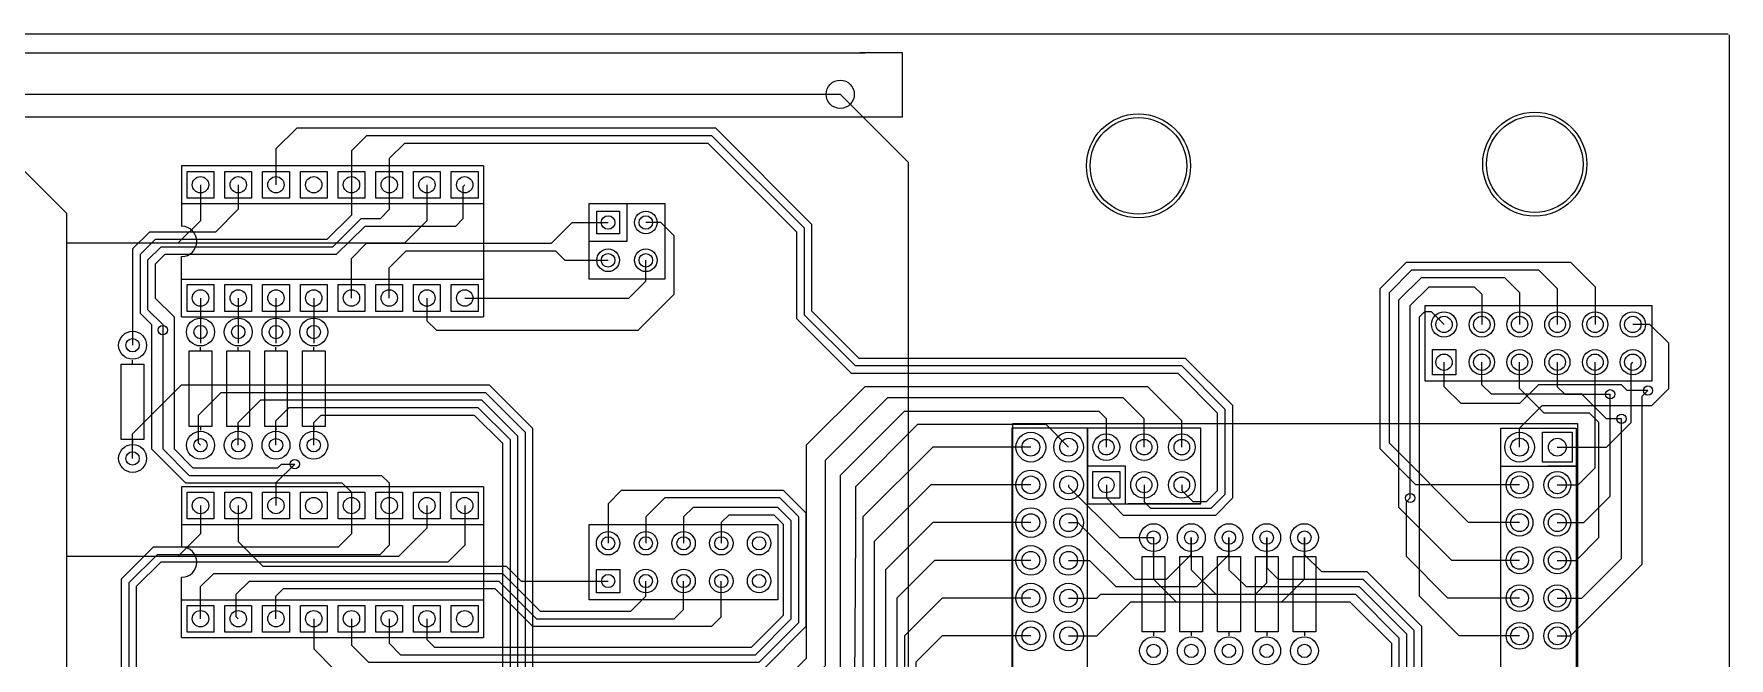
# Model space of a CAD drawing. Header units: millimetres. Extents: x 7 to 471, y -359 to -66.
# Drawn here: x 357.1 to 471.2, y -107.9 to -65.9 of the extents above; entities that cross this region are included whole.
import ezdxf

# ---------------------------------------------------------------- set-up
doc = ezdxf.new("R2010")
doc.units = ezdxf.units.MM

msp = doc.modelspace()

# ---------------------------------------------------------------- linework, layer by layer
for points in [[(7.11, -65.91), (471.11, -65.91)], [(471.17, -65.97), (471.17, -111.38), (471.17, -172.47), (471.17, -238.89), (471.17, -300.48)], [(238.88, -67.18), (413, -67.18)], [(354.97, -73.24), (354.97, -73.02), (356.49, -71.5), (415.54, -71.5), (415.54, -67.18), (412.68, -67.18)], [(154.18, -94.23), (154.18, -90.42), (157.73, -86.87), (166.37, -86.87), (171.07, -82.17), (171.07, -76.71), (171.32, -76.71), (177.93, -70.1), (351.41, -70.1), (359.28, -77.98), (359.28, -175.45)], [(163.2, -87), (166.12, -87), (170.81, -82.3), (170.81, -77.34), (178.18, -69.98), (411.35, -69.98)], [(411.35, -69.98), (415.93, -74.55), (415.93, -91.69), (415.93, -139.06), (421.39, -144.53), (448.69, -144.53)], [(429.26, -96.27), (429.26, -97.15), (430.4, -98.3), (436.63, -98.3), (437.77, -97.15), (437.77, -90.93), (434.59, -87.76), (412.62, -87.76), (409.45, -84.58), (409.45, -78.74), (402.97, -72.26), (374.78, -72.26), (373.38, -73.66), (373.38, -76.07)], [(431.8, -96.27), (431.8, -97.41), (432.23, -97.84), (436.32, -97.84), (437.26, -96.9), (437.26, -91.19), (434.34, -88.26), (412.37, -88.26), (408.94, -84.84), (408.94, -78.99), (402.72, -72.77), (379.48, -72.77), (378.46, -73.79), (378.46, -76.07)], [(434.34, -96.27), (434.34, -96.65), (435.08, -97.39), (436.01, -97.39), (436.75, -96.65), (436.75, -91.44), (434.09, -88.77), (412.11, -88.77), (408.43, -85.09), (408.43, -79.25), (402.46, -73.28), (382.02, -73.28), (381, -74.29), (381, -76.07)], [(387.35, -74.8), (367.03, -74.8)], [(367.03, -74.8), (367.03, -77.34)], [(387.35, -74.8), (387.35, -77.34)], [(368.3, -76.07), (368.3, -78.49), (366.78, -80.01), (359.28, -80.01)], [(370.84, -76.07), (370.84, -77.72), (369.32, -79.25), (364.87, -79.25), (363.73, -80.39), (363.73, -86.87)], [(378.46, -76.07), (378.46, -78.11), (376.81, -79.76), (365.25, -79.76), (364.24, -80.77), (364.24, -84.71), (365, -85.47), (365, -93.85), (367.28, -96.14), (377.82, -96.14), (378.46, -96.77), (378.46, -97.66)], [(381, -76.07), (381, -77.74), (380.38, -78.36), (379.09, -78.36), (377.19, -80.26), (365.63, -80.26), (364.74, -81.15), (364.74, -84.46), (365.76, -85.47), (365.76, -85.85)], [(383.54, -76.07), (383.54, -78.49), (382.02, -80.01), (366.78, -80.01)], [(386.08, -76.07), (385.95, -76.2), (385.95, -78.36), (385.45, -78.87), (379.35, -78.87), (377.44, -80.77), (374.78, -80.77)], [(367.03, -77.34), (387.35, -77.34)], [(367.03, -77.34), (367.03, -78.87)], [(387.35, -77.34), (387.35, -82.42)], [(397, -77.34), (397, -79.88), (394.46, -79.88)], [(378.46, -83.69), (378.46, -81.03), (379.48, -80.01), (391.92, -80.01), (393.32, -78.61), (395.73, -78.61)], [(383.54, -83.69), (383.54, -85.22), (384.18, -85.85), (397.76, -85.85), (400.18, -83.44), (400.18, -79.5), (399.29, -78.61), (398.27, -78.61)], [(374.78, -80.77), (365.89, -80.77), (365.25, -81.41), (365.25, -83.69), (366.52, -84.96), (366.52, -93.85), (367.79, -95.12), (373.51, -95.12), (373.76, -94.87), (374.65, -94.87)], [(367.03, -82.42), (367.03, -80.9)], [(381, -83.69), (381, -81.66), (382.14, -80.52), (392.18, -80.52), (392.81, -81.15), (395.73, -81.15)], [(386.08, -83.69), (397.13, -83.69), (398.27, -82.55), (398.27, -81.15)], [(457.07, -96.27), (450.09, -96.27), (447.68, -93.85), (447.68, -83.06), (449.45, -81.28), (460.5, -81.28), (462.15, -82.93), (462.15, -85.47)], [(457.07, -98.81), (453.64, -98.81), (448.31, -93.47), (448.31, -83.31), (449.83, -81.79), (458.34, -81.79), (459.61, -83.06), (459.61, -85.47)], [(367.03, -84.96), (367.03, -82.42)], [(367.03, -82.42), (387.35, -82.42)], [(387.35, -82.42), (387.35, -84.96)], [(457.07, -101.35), (452.5, -101.35), (448.95, -97.79), (448.95, -83.82), (450.47, -82.3), (456.06, -82.3), (457.07, -83.31), (457.07, -85.47)], [(449.71, -97.15), (449.71, -84.2), (450.98, -82.93), (454.02, -82.93), (454.53, -83.44), (454.53, -85.47)], [(368.3, -83.69), (368.3, -86.74)], [(370.84, -83.69), (370.84, -86.74)], [(373.38, -83.69), (373.38, -86.74)], [(375.92, -83.69), (375.92, -86.74)], [(367.03, -84.96), (387.35, -84.96)], [(457.07, -106.43), (453.01, -106.43), (450.34, -103.76), (450.34, -84.96), (450.72, -84.58)], [(450.71, -84.59), (451.11, -84.59), (451.99, -85.47)], [(457.07, -93.73), (457.07, -92.46), (458.6, -90.93), (465.96, -90.93), (467.11, -89.79), (467.11, -86.74), (465.84, -85.47), (464.69, -85.47)], [(365.76, -85.85), (365.76, -93.85), (367.54, -95.63), (380.49, -95.63), (381, -96.14), (381, -97.66)], [(367.54, -87.25), (368.3, -87.25)], [(367.54, -92.33), (367.54, -87.25)], [(368.3, -87.25), (368.3, -87)], [(368.3, -87.25), (369.06, -87.25)], [(369.06, -87.25), (369.06, -92.33)], [(370.08, -87.25), (370.84, -87.25)], [(370.08, -92.33), (370.08, -87.25)], [(370.84, -87.25), (370.84, -87)], [(370.84, -87.25), (371.6, -87.25)], [(371.6, -87.25), (371.6, -92.33)], [(372.62, -87.25), (373.38, -87.25)], [(372.62, -92.33), (372.62, -87.25)], [(373.38, -87.25), (373.38, -87)], [(373.38, -87.25), (374.14, -87.25)], [(374.14, -87.25), (374.14, -92.33)], [(375.16, -87.25), (375.92, -87.25)], [(375.16, -92.33), (375.16, -87.25)], [(375.92, -87.25), (375.92, -87)], [(375.92, -87.25), (376.68, -87.25)], [(376.68, -87.25), (376.68, -92.33)], [(362.97, -88.14), (363.73, -88.14)], [(362.97, -93.22), (362.97, -88.14)], [(363.73, -88.14), (363.73, -87.88)], [(363.73, -88.14), (364.49, -88.14)], [(364.49, -88.14), (364.49, -93.22)], [(465.71, -89.92), (464.31, -89.92), (463.93, -89.53), (458.34, -89.53), (457.07, -90.8), (453.14, -90.8), (451.99, -89.66), (451.99, -88.01)], [(463.93, -91.82), (462.92, -91.82), (461.26, -90.17), (455.17, -90.17), (454.53, -89.53), (454.53, -88.01)], [(459.61, -101.35), (460.88, -101.35), (462.41, -99.82), (462.41, -92.08), (461.77, -91.44), (458.72, -91.44), (457.07, -89.79), (457.07, -88.01)], [(459.61, -88.01), (459.61, -89.66), (460.12, -90.17), (463.17, -90.17)], [(459.61, -96.27), (461.01, -96.27), (462.15, -95.12), (462.15, -88.01)], [(459.61, -93.73), (462.92, -93.73), (464.57, -92.08), (464.57, -88.14), (464.69, -88.01)], [(363.73, -94.49), (363.73, -92.84), (367.03, -89.53), (387.73, -89.53), (390.65, -92.46), (390.65, -95.5)], [(368.3, -93.6), (368.17, -93.47), (368.17, -91.57), (369.7, -90.04), (376.05, -90.04)], [(376.05, -90.04), (387.48, -90.04), (390.14, -92.71), (390.14, -197.23), (393.45, -200.53), (398.27, -200.53)], [(434.34, -93.73), (434.34, -91.95), (432.05, -89.66), (413, -89.66), (409.07, -93.6), (409.07, -107.95), (406.27, -110.74), (401.25, -110.74)], [(459.61, -106.43), (460.5, -106.43), (465.33, -101.6), (465.33, -90.3), (465.71, -89.92)], [(370.84, -93.6), (370.84, -92.08), (372.36, -90.55), (387.22, -90.55), (389.64, -92.96), (389.64, -98.04)], [(373.38, -93.6), (373.38, -91.95), (374.27, -91.06), (386.97, -91.06), (389.13, -93.22), (389.13, -98.17)], [(431.8, -93.73), (431.8, -91.82), (430.4, -90.42), (414.53, -90.42), (410.34, -94.62), (410.34, -108.46), (406.91, -111.89), (401.19, -111.89)], [(459.61, -98.81), (461.39, -98.81), (463.17, -97.03), (463.17, -90.17)], [(368.3, -92.33), (367.54, -92.33)], [(368.3, -92.33), (368.3, -92.58)], [(369.06, -92.33), (368.3, -92.33)], [(370.84, -92.33), (370.08, -92.33)], [(370.84, -92.33), (370.84, -92.58)], [(371.6, -92.33), (370.84, -92.33)], [(373.38, -92.33), (372.62, -92.33)], [(373.38, -92.33), (373.38, -92.58)], [(374.14, -92.33), (373.38, -92.33)], [(375.92, -92.33), (375.16, -92.33)], [(375.92, -93.6), (375.92, -92.08), (376.43, -91.57), (386.72, -91.57), (388.62, -93.47), (388.62, -101.35)], [(375.92, -92.33), (375.92, -92.58)], [(376.68, -92.33), (375.92, -92.33)], [(429.26, -93.73), (429.26, -91.82), (428.77, -91.33), (415.65, -91.33), (411.35, -95.63), (411.35, -108.84), (407.16, -113.03), (401.22, -113.03)], [(426.72, -93.73), (425.2, -92.2), (416.56, -92.2), (412.37, -96.39), (412.37, -99.7)], [(422.96, -146.13), (422.96, -92.13)], [(422.96, -92.13), (460.96, -92.13)], [(459.61, -103.89), (461.26, -103.89), (463.93, -101.22), (463.93, -91.82)], [(460.96, -92.13), (460.96, -146.13)], [(363.73, -93.22), (362.97, -93.22)], [(363.73, -93.22), (363.73, -93.47)], [(364.49, -93.22), (363.73, -93.22)], [(435.61, -97.54), (435.61, -92.46), (427.99, -92.46), (427.99, -97.54), (435.61, -97.54), (430.74, -97.54)], [(455.8, -95), (455.8, -92.46), (460.88, -92.46), (460.88, -95), (458.98, -95)], [(424.18, -93.73), (417.58, -93.73), (412.88, -98.42), (412.88, -166.75)], [(374.65, -94.87), (373.38, -96.14), (373.38, -97.66)], [(390.65, -95.5), (390.65, -196.98), (392.43, -198.76), (398.14, -198.76)], [(427.99, -94.99), (430.53, -94.99), (430.53, -97.54)], [(455.8, -95), (458.98, -95)], [(387.35, -96.39), (367.03, -96.39)], [(367.03, -96.39), (367.03, -98.93)], [(375.92, -105.28), (375.92, -107.31), (377.32, -108.71), (406.15, -108.71), (409.07, -105.79), (409.07, -98.17), (407.54, -96.65), (396.62, -96.65), (395.73, -97.54), (395.73, -100.2)], [(387.35, -96.39), (387.35, -98.93)], [(424.18, -96.27), (417.45, -96.27), (413.64, -100.08), (413.64, -166.88)], [(426.72, -96.27), (426.72, -96.39), (430.15, -99.82), (432.44, -99.82)], [(368.3, -97.66), (368.3, -99.57), (366.78, -101.09), (359.28, -101.09)], [(378.46, -97.66), (378.46, -99.57), (377.57, -100.46), (365.12, -100.46), (362.97, -102.62), (362.97, -114.74)], [(381, -97.66), (381, -100.33), (380.36, -100.97), (365.38, -100.97), (363.47, -102.87), (363.47, -114.43), (364.87, -115.82), (379.35, -115.82), (381, -117.48), (381, -119.25)], [(386.08, -97.66), (386.08, -100.33), (384.94, -101.47), (365.63, -101.47), (363.98, -103.12), (363.98, -114.17), (364.74, -114.93), (373.38, -114.93)], [(383.54, -97.66), (383.54, -99.19), (381.63, -101.09), (365.84, -101.09)], [(370.84, -97.66), (370.84, -100.08), (372.49, -101.73), (388.87, -101.73), (389.89, -102.74), (395.73, -102.74)], [(378.46, -105.28), (378.46, -107.06), (379.6, -108.2), (405.89, -108.2), (408.56, -105.54), (408.56, -98.42), (407.29, -97.15), (399.54, -97.15), (398.27, -98.42), (398.27, -100.2)], [(389.64, -97.91), (389.64, -197.48), (393.83, -201.68), (396.49, -201.68)], [(408.05, -105.28), (408.05, -98.68), (407.16, -97.79), (401.45, -97.79), (400.81, -98.42), (400.81, -100.2)], [(457.07, -103.89), (452.25, -103.89), (449.45, -101.09), (449.45, -97.41), (449.71, -97.15)], [(367.03, -98.93), (387.35, -98.93)], [(367.03, -98.93), (367.03, -100.46)], [(383.54, -105.28), (383.54, -106.68), (384.05, -107.19), (405.38, -107.19), (407.54, -105.03), (407.54, -98.93), (406.91, -98.3), (403.86, -98.3), (403.35, -98.81), (403.35, -100.2)], [(387.35, -98.93), (387.35, -104.01)], [(389.13, -98.17), (389.13, -197.61), (394.21, -202.69), (395.48, -202.69)], [(389.13, -98.17), (389.13, -197.61), (390.91, -199.39)], [(424.18, -98.81), (417.58, -98.81), (414.4, -101.98), (414.4, -166.62)], [(426.72, -98.81), (427.35, -98.81), (431.17, -102.62), (433.32, -102.62), (434.98, -100.96), (434.98, -99.82)], [(412.37, -99.55), (412.32, -109.53), (411.61, -110.24), (411.61, -151.13), (410.72, -152.02), (410.72, -170.94), (420.75, -180.98), (436.25, -180.98), (437.9, -179.32), (437.9, -175.51)], [(426.72, -101.35), (428.12, -101.35), (429.89, -103.12), (435.36, -103.12), (437.51, -100.97), (437.51, -99.82)], [(426.72, -103.89), (428.62, -103.89), (428.88, -103.63), (439.29, -103.63), (440.05, -102.87), (440.05, -99.82)], [(426.72, -106.43), (428.62, -106.43), (430.91, -104.14), (441.07, -104.14), (442.59, -102.62), (442.59, -99.82)], [(432.44, -99.82), (432.44, -102.62), (433.96, -104.14), (445.64, -104.14), (448.44, -106.93), (448.44, -155.7), (445.9, -158.24), (445.9, -211.33), (458.85, -224.28), (458.85, -236.6), (461.26, -239.01), (464.69, -239.01)], [(434.98, -99.82), (434.98, -101.98), (436.63, -103.63), (446.02, -103.63), (448.95, -106.56), (448.95, -155.96), (446.41, -158.5), (446.41, -211.07), (459.49, -224.15), (459.49, -234.57), (461.39, -236.47), (464.69, -236.47)], [(437.51, -99.82), (437.51, -101.98), (438.66, -103.12), (446.28, -103.12), (449.45, -106.3), (449.45, -156.21), (446.91, -158.75), (446.91, -210.82), (459.99, -223.9), (459.99, -232.41), (461.52, -233.93), (464.69, -233.93)], [(440.05, -99.82), (440.05, -101.85), (440.82, -102.62), (446.53, -102.62), (449.96, -106.04), (449.96, -156.46), (447.42, -159), (447.42, -210.57), (460.5, -223.65), (460.5, -229.87), (462.03, -231.39), (464.69, -231.39)], [(442.59, -99.82), (442.59, -100.97), (443.74, -102.11), (446.79, -102.11), (450.47, -105.79), (450.47, -156.72), (447.93, -159.26), (447.93, -210.31), (461.39, -223.77), (461.39, -228.98)], [(388.62, -101.16), (388.62, -197.87), (394.72, -203.96), (397.13, -203.96)], [(424.18, -101.35), (417.7, -101.35), (415.16, -103.89), (415.16, -166.62)], [(431.67, -101.09), (432.44, -101.09)], [(431.67, -106.17), (431.67, -101.09)], [(432.44, -101.09), (432.44, -100.84)], [(432.44, -101.09), (433.2, -101.09)], [(433.2, -101.09), (433.2, -106.17)], [(434.21, -101.09), (434.98, -101.09)], [(434.21, -106.17), (434.21, -101.09)], [(434.98, -101.09), (434.98, -100.84)], [(434.98, -101.09), (435.74, -101.09)], [(435.74, -101.09), (435.74, -106.17)], [(436.75, -101.09), (437.51, -101.09)], [(436.75, -106.17), (436.75, -101.09)], [(437.51, -101.09), (437.51, -100.84)], [(437.51, -101.09), (438.28, -101.09)], [(438.28, -101.09), (438.28, -106.17)], [(439.29, -101.09), (440.05, -101.09)], [(439.29, -106.17), (439.29, -101.09)], [(440.05, -101.09), (440.05, -100.84)], [(440.05, -101.09), (440.82, -101.09)], [(440.82, -101.09), (440.82, -106.17)], [(441.83, -101.09), (442.59, -101.09)], [(441.83, -106.17), (441.83, -101.09)], [(442.59, -101.09), (442.59, -100.84)], [(442.59, -101.09), (443.36, -101.09)], [(443.36, -101.09), (443.36, -106.17)], [(367.03, -104.01), (367.03, -102.49)], [(368.3, -105.28), (368.3, -103.12), (369.19, -102.24), (388.62, -102.24), (391.16, -104.77), (397.26, -104.77), (398.27, -103.76), (398.27, -102.74)], [(370.84, -105.28), (370.71, -105.16), (370.71, -103.63), (371.6, -102.74), (388.37, -102.74), (390.91, -105.28), (400.18, -105.28), (400.81, -104.65), (400.81, -102.74)], [(373.38, -105.28), (373.38, -103.76), (373.89, -103.25), (388.11, -103.25), (390.65, -105.79), (402.72, -105.79), (403.35, -105.16), (403.35, -102.74)], [(367.03, -106.55), (367.03, -104.01)], [(367.03, -104.01), (387.35, -104.01)], [(387.35, -104.01), (387.35, -106.55)], [(424.18, -103.89), (418.21, -103.89), (415.67, -106.43), (415.67, -166.62)], [(381, -105.28), (381, -106.93), (381.76, -107.7), (405.64, -107.7), (408.05, -105.28)], [(367.03, -106.55), (387.35, -106.55)], [(424.18, -106.43), (418.21, -106.43), (416.43, -108.2), (416.43, -167)], [(432.44, -106.17), (431.67, -106.17)], [(432.44, -106.17), (432.44, -106.43)], [(433.2, -106.17), (432.44, -106.17)], [(434.98, -106.17), (434.21, -106.17)], [(434.98, -106.17), (434.98, -106.43)], [(435.74, -106.17), (434.98, -106.17)], [(437.51, -106.17), (436.75, -106.17)], [(437.51, -106.17), (437.51, -106.43)], [(438.28, -106.17), (437.51, -106.17)], [(440.05, -106.17), (439.29, -106.17)], [(440.05, -106.17), (440.05, -106.43)], [(440.82, -106.17), (440.05, -106.17)], [(442.59, -106.17), (441.83, -106.17)], [(442.59, -106.17), (442.59, -106.43)], [(443.36, -106.17), (442.59, -106.17)]]:
    msp.add_lwpolyline(points)
for points in [[(367.4, -75.17), (369.2, -75.17), (369.2, -76.97), (367.4, -76.97)], [(369.94, -75.17), (371.74, -75.17), (371.74, -76.97), (369.94, -76.97)], [(372.48, -75.17), (374.28, -75.17), (374.28, -76.97), (372.48, -76.97)], [(375.02, -75.17), (376.82, -75.17), (376.82, -76.97), (375.02, -76.97)], [(377.56, -75.17), (379.36, -75.17), (379.36, -76.97), (377.56, -76.97)], [(380.1, -75.17), (381.9, -75.17), (381.9, -76.97), (380.1, -76.97)], [(382.64, -75.17), (384.44, -75.17), (384.44, -76.97), (382.64, -76.97)], [(385.18, -75.17), (386.98, -75.17), (386.98, -76.97), (385.18, -76.97)], [(399.54, -77.34), (399.54, -82.42), (394.46, -82.42), (394.46, -77.34), (399.54, -77.34)], [(396.49, -77.85), (396.49, -79.38), (394.97, -79.38), (394.97, -77.85)], [(367.4, -82.79), (369.2, -82.79), (369.2, -84.59), (367.4, -84.59)], [(369.94, -82.79), (371.74, -82.79), (371.74, -84.59), (369.94, -84.59)], [(372.48, -82.79), (374.28, -82.79), (374.28, -84.59), (372.48, -84.59)], [(375.02, -82.79), (376.82, -82.79), (376.82, -84.59), (375.02, -84.59)], [(377.56, -82.79), (379.36, -82.79), (379.36, -84.59), (377.56, -84.59)], [(380.1, -82.79), (381.9, -82.79), (381.9, -84.59), (380.1, -84.59)], [(382.64, -82.79), (384.44, -82.79), (384.44, -84.59), (382.64, -84.59)], [(385.18, -82.79), (386.98, -82.79), (386.98, -84.59), (385.18, -84.59)], [(450.72, -84.2), (465.96, -84.2), (465.96, -89.28), (450.72, -89.28), (450.72, -84.2)], [(451.21, -87.16), (452.78, -87.16), (452.78, -88.86), (451.21, -88.86)], [(422.91, -133.1), (427.99, -133.1), (427.99, -92.46), (422.91, -92.46), (422.91, -133.1)], [(460.61, -94.73), (458.61, -94.73), (458.61, -92.73), (460.61, -92.73)], [(428.36, -95.37), (430.16, -95.37), (430.16, -97.17), (428.36, -97.17)], [(460.88, -145.8), (455.8, -145.8), (455.8, -95), (460.88, -95), (460.88, -145.8)], [(367.4, -96.76), (369.2, -96.76), (369.2, -98.56), (367.4, -98.56)], [(369.94, -96.76), (371.74, -96.76), (371.74, -98.56), (369.94, -98.56)], [(372.48, -96.76), (374.28, -96.76), (374.28, -98.56), (372.48, -98.56)], [(375.02, -96.76), (376.82, -96.76), (376.82, -98.56), (375.02, -98.56)], [(377.56, -96.76), (379.36, -96.76), (379.36, -98.56), (377.56, -98.56)], [(380.1, -96.76), (381.9, -96.76), (381.9, -98.56), (380.1, -98.56)], [(382.64, -96.76), (384.44, -96.76), (384.44, -98.56), (382.64, -98.56)], [(385.18, -96.76), (386.98, -96.76), (386.98, -98.56), (385.18, -98.56)], [(394.46, -98.93), (407.16, -98.93), (407.16, -104.01), (394.46, -104.01), (394.46, -98.93)], [(394.94, -101.96), (396.52, -101.96), (396.52, -103.53), (394.94, -103.53)], [(367.4, -104.38), (369.2, -104.38), (369.2, -106.18), (367.4, -106.18)], [(369.94, -104.38), (371.74, -104.38), (371.74, -106.18), (369.94, -106.18)], [(372.48, -104.38), (374.28, -104.38), (374.28, -106.18), (372.48, -106.18)], [(375.02, -104.38), (376.82, -104.38), (376.82, -106.18), (375.02, -106.18)], [(377.56, -104.38), (379.36, -104.38), (379.36, -106.18), (377.56, -106.18)], [(380.1, -104.38), (381.9, -104.38), (381.9, -106.18), (380.1, -106.18)], [(382.64, -104.38), (384.44, -104.38), (384.44, -106.18), (382.64, -106.18)], [(385.18, -104.38), (386.98, -104.38), (386.98, -106.18), (385.18, -106.18)]]:
    msp.add_lwpolyline(points, close=True)
for centre, radius in [((411.35, -69.98), 0.95), ((431.42, -74.8), 3.5), ((431.42, -74.8), 3.25), ((458.09, -74.68), 3.5), ((458.09, -74.68), 3.25), ((368.3, -76.07), 0.55), ((370.84, -76.07), 0.55), ((373.38, -76.07), 0.55), ((375.92, -76.07), 0.55), ((378.46, -76.07), 0.55), ((381, -76.07), 0.55), ((383.54, -76.07), 0.55), ((386.08, -76.07), 0.55), ((395.73, -78.61), 0.457), ((398.27, -78.61), 0.762), ((398.27, -78.61), 0.457), ((395.73, -81.15), 0.762), ((395.73, -81.15), 0.457), ((398.27, -81.15), 0.762), ((398.27, -81.15), 0.457), ((368.3, -83.69), 0.55), ((370.84, -83.69), 0.55), ((373.38, -83.69), 0.55), ((375.92, -83.69), 0.55), ((378.46, -83.69), 0.55), ((381, -83.69), 0.55), ((383.54, -83.69), 0.55), ((386.08, -83.69), 0.55), ((365.76, -85.85), 0.31), ((368.3, -85.98), 0.94), ((368.3, -85.98), 0.45), ((370.84, -85.98), 0.94), ((370.84, -85.98), 0.45), ((373.38, -85.98), 0.94), ((373.38, -85.98), 0.45), ((375.92, -85.98), 0.94), ((375.92, -85.98), 0.45), ((451.99, -85.47), 0.85), ((451.99, -85.47), 0.55), ((454.53, -85.47), 0.85), ((454.53, -85.47), 0.55), ((457.07, -85.47), 0.85), ((457.07, -85.47), 0.55), ((459.61, -85.47), 0.85), ((459.61, -85.47), 0.55), ((462.15, -85.47), 0.85), ((462.15, -85.47), 0.55), ((464.69, -85.47), 0.85), ((464.69, -85.47), 0.55), ((363.73, -86.87), 0.94), ((363.73, -86.87), 0.45), ((451.99, -88.01), 0.55), ((454.53, -88.01), 0.85), ((454.53, -88.01), 0.55), ((457.07, -88.01), 0.85), ((457.07, -88.01), 0.55), ((459.61, -88.01), 0.85), ((459.61, -88.01), 0.55), ((462.15, -88.01), 0.85), ((462.15, -88.01), 0.55), ((464.69, -88.01), 0.85), ((464.69, -88.01), 0.55), ((463.17, -90.17), 0.31), ((465.71, -89.92), 0.31), ((463.93, -91.82), 0.31), ((368.3, -93.6), 0.94), ((368.3, -93.6), 0.45), ((370.84, -93.6), 0.94), ((370.84, -93.6), 0.45), ((373.38, -93.6), 0.94), ((373.38, -93.6), 0.45), ((375.92, -93.6), 0.94), ((375.92, -93.6), 0.45), ((424.18, -93.73), 1), ((424.18, -93.73), 0.6), ((426.72, -93.73), 1), ((426.72, -93.73), 0.6), ((429.26, -93.73), 0.9), ((429.26, -93.73), 0.525), ((431.8, -93.73), 0.9), ((431.8, -93.73), 0.525), ((434.34, -93.73), 0.9), ((434.34, -93.73), 0.525), ((457.07, -93.73), 1), ((457.07, -93.73), 0.6), ((459.61, -93.73), 0.6), ((363.73, -94.49), 0.94), ((363.73, -94.49), 0.45), ((374.65, -94.87), 0.31), ((424.18, -96.27), 1), ((424.18, -96.27), 0.6), ((426.72, -96.27), 1), ((426.72, -96.27), 0.6), ((429.26, -96.27), 0.525), ((431.8, -96.27), 0.9), ((431.8, -96.27), 0.525), ((434.34, -96.27), 0.9), ((434.34, -96.27), 0.525), ((457.07, -96.27), 0.9), ((457.07, -96.27), 0.6), ((459.61, -96.27), 0.9), ((459.61, -96.27), 0.6), ((449.71, -97.15), 0.31), ((368.3, -97.66), 0.55), ((370.84, -97.66), 0.55), ((373.38, -97.66), 0.55), ((375.92, -97.66), 0.55), ((378.46, -97.66), 0.55), ((381, -97.66), 0.55), ((383.54, -97.66), 0.55), ((386.08, -97.66), 0.55), ((424.18, -98.81), 1), ((426.72, -98.81), 1), ((457.07, -98.81), 0.9), ((459.61, -98.81), 0.9), ((424.18, -98.81), 0.6), ((426.72, -98.81), 0.6), ((432.44, -99.82), 0.94), ((434.98, -99.82), 0.94), ((437.51, -99.82), 0.94), ((440.05, -99.82), 0.94), ((442.59, -99.82), 0.94), ((457.07, -98.81), 0.6), ((459.61, -98.81), 0.6), ((395.73, -100.2), 0.787), ((395.73, -100.2), 0.445), ((398.27, -100.2), 0.787), ((398.27, -100.2), 0.445), ((400.81, -100.2), 0.787), ((400.81, -100.2), 0.445), ((403.35, -100.2), 0.787), ((403.35, -100.2), 0.445), ((405.89, -100.2), 0.787), ((405.89, -100.2), 0.445), ((424.18, -101.35), 1), ((426.72, -101.35), 1), ((432.44, -99.82), 0.45), ((434.98, -99.82), 0.45), ((437.51, -99.82), 0.45), ((440.05, -99.82), 0.45), ((442.59, -99.82), 0.45), ((424.18, -101.35), 0.6), ((426.72, -101.35), 0.6), ((457.07, -101.35), 0.9), ((457.07, -101.35), 0.6), ((459.61, -101.35), 0.9), ((459.61, -101.35), 0.6), ((395.73, -102.74), 0.445), ((398.27, -102.74), 0.787), ((398.27, -102.74), 0.445), ((400.81, -102.74), 0.787), ((400.81, -102.74), 0.445), ((403.35, -102.74), 0.787), ((403.35, -102.74), 0.445), ((405.89, -102.74), 0.787), ((405.89, -102.74), 0.445), ((424.18, -103.89), 1), ((424.18, -103.89), 0.6), ((426.72, -103.89), 1), ((426.72, -103.89), 0.6), ((457.07, -103.89), 0.9), ((457.07, -103.89), 0.6), ((459.61, -103.89), 0.9), ((459.61, -103.89), 0.6), ((368.3, -105.28), 0.55), ((370.84, -105.28), 0.55), ((373.38, -105.28), 0.55), ((375.92, -105.28), 0.55), ((378.46, -105.28), 0.55), ((381, -105.28), 0.55), ((383.54, -105.28), 0.55), ((386.08, -105.28), 0.55), ((424.18, -106.43), 1), ((424.18, -106.43), 0.6), ((426.72, -106.43), 1), ((426.72, -106.43), 0.6), ((457.07, -106.43), 0.9), ((457.07, -106.43), 0.6), ((459.61, -106.43), 0.9), ((459.61, -106.43), 0.6), ((432.44, -107.44), 0.94), ((432.44, -107.44), 0.45), ((434.98, -107.44), 0.94), ((434.98, -107.44), 0.45), ((437.51, -107.44), 0.94), ((437.51, -107.44), 0.45), ((440.05, -107.44), 0.94), ((440.05, -107.44), 0.45), ((442.59, -107.44), 0.94), ((442.59, -107.44), 0.45)]:
    msp.add_circle(centre, radius)
for centre in [(367.03, -79.88), (367.03, -101.47)]:
    msp.add_arc(centre, 1.02, 270, 90)

doc.saveas('drawing.dxf')
